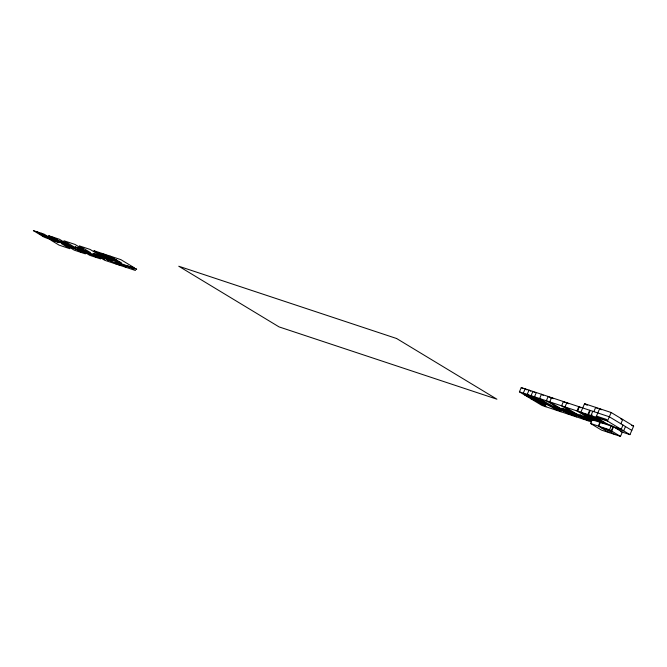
<?xml version="1.0" encoding="UTF-8"?>
<svg xmlns="http://www.w3.org/2000/svg" width="667" height="667" viewBox="0 0 667 667"><rect width="100%" height="100%" fill="white"/><g stroke="black" fill="none" stroke-linecap="round" stroke-linejoin="round"><path stroke-width="1" d="M582.8 416.6L591.587 421.919L541.904 405.428L519.426 391.829L521.277 387.56L609.321 416.783L631.799 430.382M536.31 392.555L534.467 396.823L545.998 403.802M564.449 409.455L563.715 411.155L555.444 408.421M577.63 411.322L578.781 408.654M620.418 431.482L629.956 434.651L633.65 426.113L611.172 412.514L584.559 403.685L580.865 412.223L594.931 420.727M579.481 416.55L580.248 414.774M589.711 410.272L587.869 414.541L601.042 422.511M588.402 414.866L589.945 411.314M592.788 411.297L590.937 415.566L602.476 422.545M591.195 416.558L591.962 414.774M593.855 411.647L595.706 407.379L597.482 408.454M530.965 398.808L611.381 425.496L622.328 432.116L620.477 436.385L601.492 430.09L590.553 423.47L592.404 419.201M598.716 426.28L600.25 422.72M629.956 434.651L607.479 421.052L611.172 412.514M620.477 436.385L609.538 429.765L611.381 425.496M611.264 430.924L612.806 427.364M613.532 426.797L611.689 431.074L600.492 427.355M620.86 423.762L622.711 419.493L620.785 418.851M623.011 425.062L621.16 429.331L590.72 419.226L592.304 420.185M625.504 426.572L623.653 430.84L616.025 428.306M631.741 425.479L633.65 426.113M519.426 391.829L607.479 421.052M104.686 254.285L109.571 255.903L121.236 262.84L119.418 262.139L120.435 262.481M110.03 256.061L120.902 259.663L134.242 267.734M103.143 254.16L102.676 254.01L104.844 255.194L97.023 252.593L99.416 254.044L106.778 256.487M104.044 254.836L96.682 252.393L93.889 250.7L104.219 254.127L108.087 256.345L107.629 256.195M583.975 414.099L590.97 416.425M105.878 255.82L105.411 255.661L107.579 256.845L99.758 254.252L101.993 255.603L110.155 258.404L107.987 257.22L108.454 257.37M114.007 258.588L108.888 256.887L114.349 258.796M595.823 418.517L600.85 420.185M524.737 395.047L536.368 398.908M110.405 257.745L109.947 257.595L117.017 261.439L115.424 260.905M586.902 415.875L593.897 418.192M112.064 258.746L116.95 260.372M526.813 396.306L538.452 400.167M112.398 258.954L118.359 261.839L115.041 259.83L117.284 260.572M598.649 420.227L603.668 421.894M75.688 246.948L75.221 246.798L78.172 248.458L85.868 251.009L76.772 247.265L83.217 249.4L75.004 244.43L63.94 240.762L75.146 247.54L70.577 246.023L59.371 239.245L52.693 237.027L58.362 240.462L63.507 242.171L65.066 243.113L60.739 241.679L64.374 243.872L68.234 245.156L65.8 243.68L66.258 243.839L69.034 245.514L61.222 242.921L58.446 241.246L63.915 243.722L57.245 240.52L55.686 239.578L57.896 240.312L52.226 236.877L48.608 235.676L59.813 242.454L53.618 240.395L55.161 240.82L51.768 238.761L47.807 237.452L51.376 239.611L50.909 239.453L47.34 237.294L42.021 235.434L51.426 238.561L47.424 236.635L49.233 237.235L44.297 234.242L41.004 233.15L46.49 236.41L44.381 235.709L45.481 235.985L40.545 233L37.31 231.924L42.855 235.209L40.278 234.35L41.788 234.759L36.852 231.774L33.35 230.615L44.222 237.185L58.429 242.571M570.068 410.955L561.897 408.246L564.949 410.088M589.461 417.425L596.465 419.743M78.047 248.508L90.512 252.643L79.306 245.865L90.12 249.45L100.984 256.028L93.522 253.643L114.14 260.48L104.761 257.279L102.334 255.811M537.177 401.459L562.598 409.98M108.929 259.73L105.178 258.488L109.263 259.93M110.489 260.672L106.737 259.43M111.697 261.406L107.529 259.905L107.954 260.163M571.719 414.049L579.74 416.708M586.76 418.993L591.654 420.619M116.058 264.04L104.744 260.288L100.45 257.687L104.869 259.155L100.108 257.487L96.557 255.336M590.553 423.47L609.538 429.765M601.392 409.755L599.625 408.679L595.964 417.234L607.504 424.212M584.559 403.685L587.227 405.294M580.59 407.729L578.814 406.653L576.963 410.93L588.502 417.909M601.209 421.077L605.036 423.395M602.718 423.312L600.192 421.786L598.341 426.055L609.288 432.675M568.617 403.76L566.842 402.685L564.991 406.953L576.53 413.932M584.634 413.607L586.785 414.907M587.585 415.391L589.47 416.533M590.212 416.975L591.996 418.059M565.207 402.626L563.432 401.551L561.589 405.819L573.12 412.798M606.095 429.214L614.882 434.534M591.254 420.485L587.293 418.092L579.39 415.466L588.177 420.785M584.275 416.6L586.351 417.85M587.894 418.784L590.787 420.535M553.352 398.691L551.576 397.615L549.733 401.893L561.264 408.871M550.834 398.099L548.174 396.49L546.323 400.759L557.862 407.737M584.417 419.535L575.621 414.224L564.199 410.43L572.986 415.749M543.246 395.339L541.471 394.264L539.62 398.532L551.159 405.511M567.6 411.556L576.396 416.875M534.684 392.496L532.908 391.421L531.057 395.689L542.596 402.668M530.799 391.204L529.031 390.137L527.18 394.405L532.491 397.615M560.447 409.179L569.234 414.499M526.922 389.92L525.154 388.853L523.303 393.121L528.614 396.331M556.503 408.154L560.13 410.355M521.277 387.56L523.045 388.636M552.176 406.436L560.972 411.756M540.328 399.466L545.406 402.543M548.774 405.311L557.562 410.63M537.002 398.391L538.502 399.3M534.117 398.724L545.573 405.644M535.026 400.158L545.965 406.778M130.499 266.583L136.693 269.218L116.408 261.923M127.289 265.533L130.557 267.509L123.011 265.007L130.89 267.717L135.468 270.485L126.405 267.475L119.526 263.44L125.938 267.325L120.285 265.449L115.783 262.723M118.217 262.523L118.893 262.931L117.759 262.373M119.735 263.94L114.982 262.364L119.827 265.291L116.525 264.199L107.871 259.088M114.916 261.331L103.785 257.645L104.194 257.887M100.884 256.77L103.752 258.379L101.009 256.72L92.063 253.752L100.592 258.904L89.737 255.311L85.451 252.71L92.638 255.102L96.073 257.053L92.763 255.044L85.109 252.51L81.549 250.358M88.744 252.743L91.913 254.536L88.869 252.693L76.88 248.716L85.401 253.869L74.204 250.15L69.201 247.123M73.553 247.699L75.98 249.041L73.678 247.649L61.372 243.563L69.893 248.724L59.146 245.156L50.884 240.153M76.73 249.625L80.874 252.001L76.855 249.575L68.859 246.923L66.016 245.198M597.023 416.283L596.715 416.992L606.603 420.277L606.912 419.56L597.023 416.283M396.607 338.511L178.756 266.225L279.056 326.897L496.907 399.191L396.607 338.511"/></g></svg>
